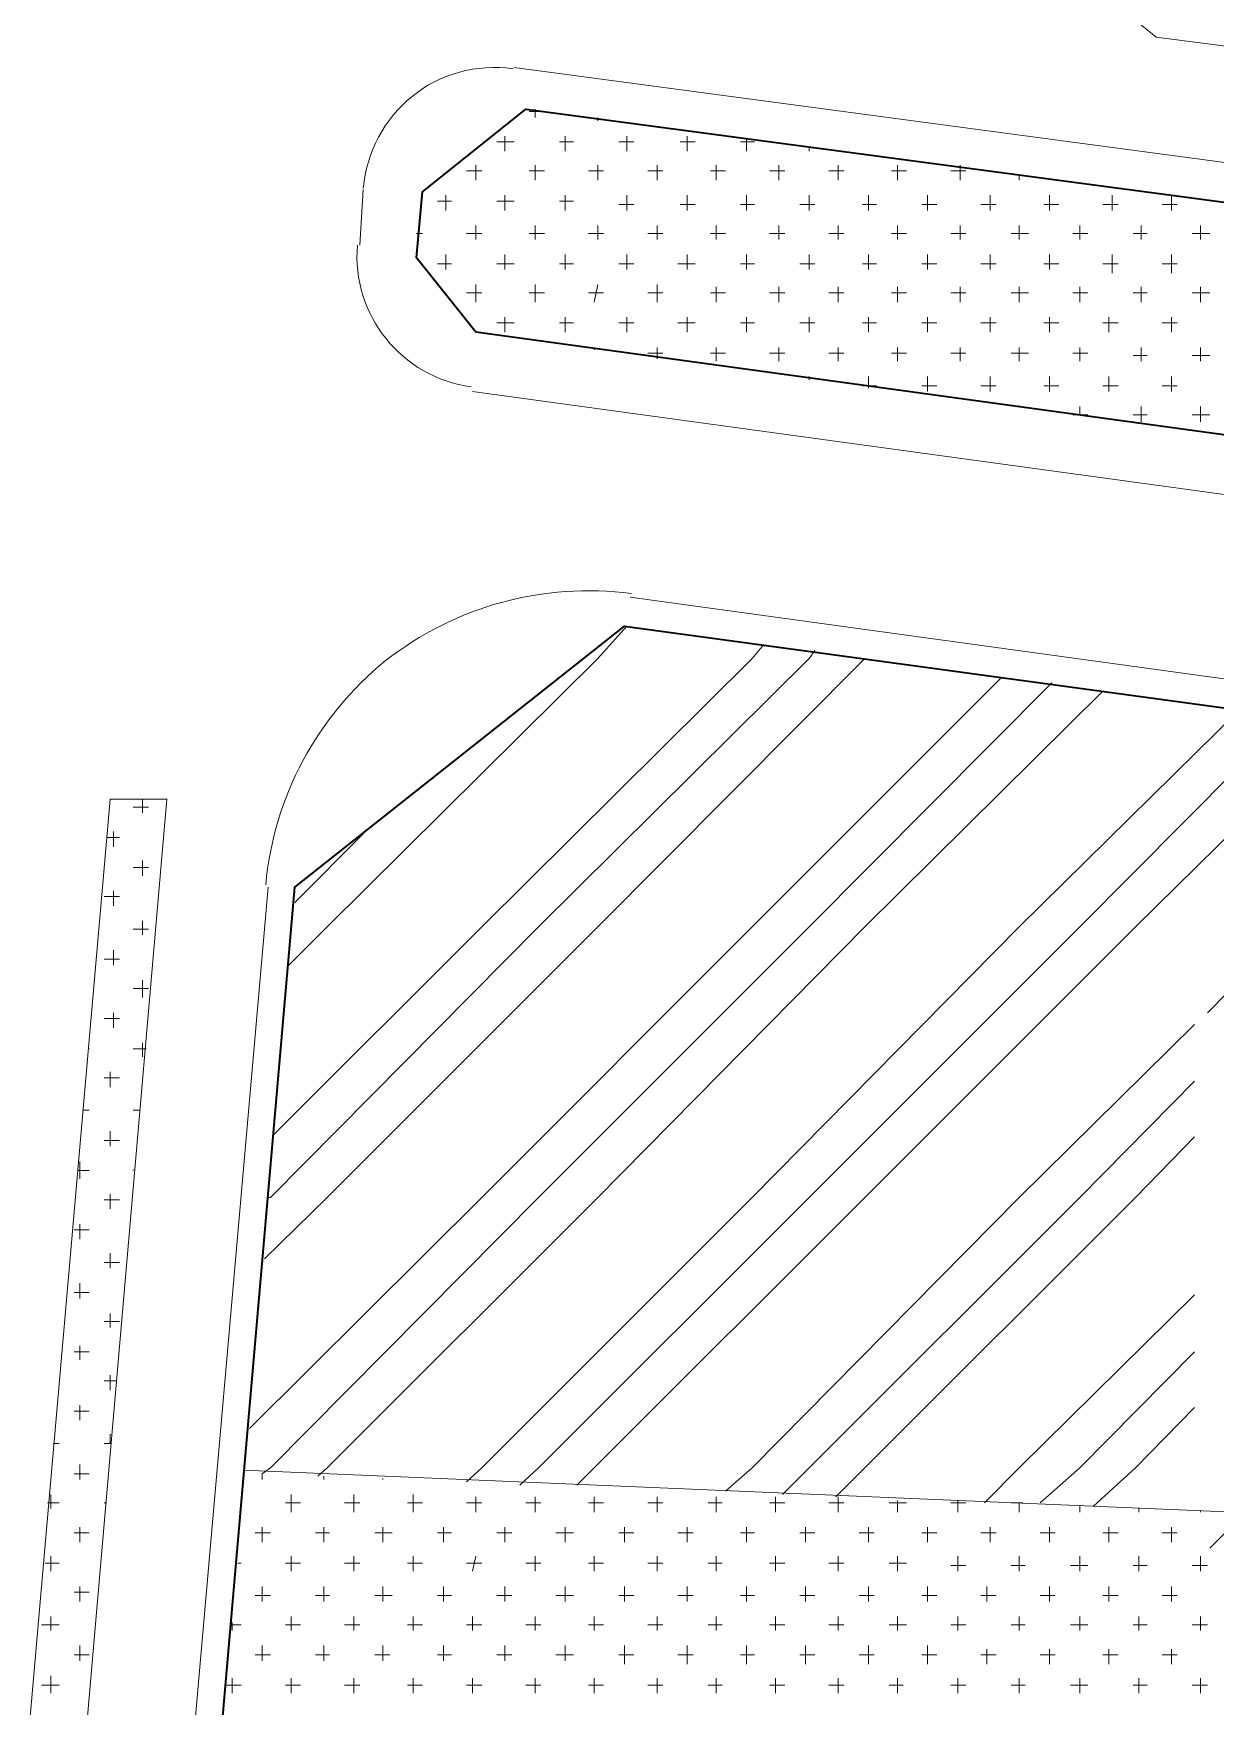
# Model space of a CAD drawing. Header units: millimetres. Extents: x -1787 to 4633, y 81 to 2259.
# Drawn here: x 1559.5 to 1683.3, y 1424.4 to 1599.6 of the extents above; entities that cross this region are included whole.
import ezdxf

# ---------------------------------------------------------------- set-up
doc = ezdxf.new("R2010")
doc.units = ezdxf.units.MM
doc.header["$MEASUREMENT"] = 0
doc.layers.get('0').update_dxf_attribs({"linetype": 'CONTINUOUS'})

msp = doc.modelspace()

# ---------------------------------------------------------------- linework, layer by layer
at = {"color": 5, "linetype": 'Continuous', "lineweight": 20, "true_color": 0x000005}
for points in [[(1907.20154, 1676.66697), (1892.60766, 1578.27991), (1882.0271, 1572.44236), (1788.86952, 1585.82008), (1781.6942, 1589.8334), (1793.85576, 1679.46413), (1782.30228, 1681.04513), (1774.27564, 1589.46855), (1766.49224, 1587.64432), (1677.10475, 1599.1978), (1670.29427, 1604.79212), (1677.10475, 1686.63945), (1669.92942, 1687.24753), (1662.7541, 1607.58928), (1655.57878, 1602.84627), (1606.08121, 1608.19736)], [(1609.8513, 1596.0358), (2490.34854, 1478.31186), (2612.69388, 1469.06907)], [(1593.67642, 1577.4286), (1594.04126, 1583.26616), (1594.04126, 1583.26616)], [(2609.53187, 1424.55774), (1605.47313, 1562.10503), (1605.47313, 1562.10503)], [(1622.01286, 1540.57906), (1874.85178, 1505.79699), (1874.85178, 1505.79699)], [(1551.5974, 1139.61229), (1584.06878, 1510.17515), (1584.06878, 1510.17515)]]:
    msp.add_lwpolyline(points, dxfattribs=at)
at = {"color": 1, "linetype": 'Continuous', "lineweight": 35, "true_color": 0x000001}
for points in [[(1605.83798, 1568.30743), (1599.63558, 1576.09083), (1600.24366, 1583.02292), (1611.06745, 1591.65763), (2489.74047, 1474.66339), (2610.86964, 1465.29898), (2621.45021, 1453.50227), (2621.45021, 1440.12454), (2610.5048, 1430.39529)], [(1841.16425, 1105.68153), (1584.92009, 1106.04638), (1554.39456, 1136.5719), (1586.86594, 1510.17515), (1621.40478, 1537.53867), (1874.85178, 1502.99983), (1895.64806, 1476.48762), (1865.48738, 1128.05881)]]:
    msp.add_lwpolyline(points, close=True, dxfattribs=at)
at = {"color": 3, "linetype": 'Continuous', "lineweight": 15, "true_color": 0x000003}
for points in [[(1611.4323, 1591.4144), (1613.0133, 1591.4144), (1613.0133, 1591.4144)], [(1612.04038, 1590.80632), (1612.04038, 1591.65763), (1612.04038, 1591.65763)], [(1618.60762, 1590.44148), (1618.60762, 1590.80632), (1618.60762, 1590.80632)], [(1608.02706, 1588.2524), (1609.8513, 1588.2524), (1609.8513, 1588.2524)], [(1608.87837, 1587.27947), (1608.87837, 1588.86047), (1608.87837, 1588.86047)], [(1614.59431, 1588.2524), (1616.05369, 1588.2524), (1616.05369, 1588.2524)], [(1615.20239, 1587.27947), (1615.20239, 1588.86047), (1615.20239, 1588.86047)], [(1620.79671, 1588.2524), (1622.37771, 1588.2524), (1622.37771, 1588.2524)], [(1621.64801, 1587.27947), (1621.64801, 1588.86047), (1621.64801, 1588.86047)], [(1627.24233, 1588.2524), (1628.82334, 1588.2524), (1628.82334, 1588.2524)], [(1627.97203, 1587.27947), (1627.97203, 1588.86047), (1627.97203, 1588.86047)], [(1633.56635, 1588.2524), (1635.02574, 1588.2524), (1635.02574, 1588.2524)], [(1634.17443, 1587.27947), (1634.17443, 1588.61724), (1634.17443, 1588.61724)], [(1640.74167, 1587.27947), (1640.74167, 1587.64432), (1640.74167, 1587.64432)], [(1605.83798, 1584.23908), (1605.83798, 1585.82008), (1605.83798, 1585.82008)], [(1612.04038, 1584.23908), (1612.04038, 1585.82008), (1612.04038, 1585.82008)], [(1618.60762, 1584.23908), (1618.60762, 1585.82008), (1618.60762, 1585.82008)], [(1624.81002, 1584.23908), (1624.81002, 1585.82008), (1624.81002, 1585.82008)], [(1631.01242, 1584.23908), (1631.01242, 1585.82008), (1631.01242, 1585.82008)], [(1637.57966, 1584.23908), (1637.57966, 1585.82008), (1637.57966, 1585.82008)], [(1643.78206, 1584.23908), (1643.78206, 1585.82008), (1643.78206, 1585.82008)], [(1649.98446, 1584.23908), (1649.98446, 1585.82008), (1649.98446, 1585.82008)], [(1656.5517, 1584.23908), (1656.5517, 1585.82008), (1656.5517, 1585.82008)], [(1604.86506, 1585.21201), (1606.44606, 1585.21201), (1606.44606, 1585.21201)], [(1611.4323, 1585.21201), (1613.0133, 1585.21201), (1613.0133, 1585.21201)], [(1617.6347, 1585.21201), (1619.2157, 1585.21201), (1619.2157, 1585.21201)], [(1623.8371, 1585.21201), (1625.4181, 1585.21201), (1625.4181, 1585.21201)], [(1630.40434, 1585.21201), (1631.98534, 1585.21201), (1631.98534, 1585.21201)], [(1636.60674, 1585.21201), (1638.18774, 1585.21201), (1638.18774, 1585.21201)], [(1642.80914, 1585.21201), (1644.39014, 1585.21201), (1644.39014, 1585.21201)], [(1649.37638, 1585.21201), (1650.95738, 1585.21201), (1650.95738, 1585.21201)], [(1655.57878, 1585.21201), (1657.15978, 1585.21201), (1657.15978, 1585.21201)], [(1662.7541, 1584.23908), (1662.7541, 1584.84716), (1662.7541, 1584.84716)], [(1602.67597, 1581.07707), (1602.67597, 1582.65808), (1602.67597, 1582.65808)], [(1608.87837, 1581.07707), (1608.87837, 1582.65808), (1608.87837, 1582.65808)], [(1615.20239, 1581.07707), (1615.20239, 1582.65808), (1615.20239, 1582.65808)], [(1621.64801, 1581.07707), (1621.64801, 1582.65808), (1621.64801, 1582.65808)], [(1627.97203, 1581.07707), (1627.97203, 1582.65808), (1627.97203, 1582.65808)], [(1634.17443, 1581.07707), (1634.17443, 1582.65808), (1634.17443, 1582.65808)], [(1640.74167, 1581.07707), (1640.74167, 1582.65808), (1640.74167, 1582.65808)], [(1646.94407, 1581.07707), (1646.94407, 1582.65808), (1646.94407, 1582.65808)], [(1653.14647, 1581.07707), (1653.14647, 1582.65808), (1653.14647, 1582.65808)], [(1659.71371, 1581.07707), (1659.71371, 1582.65808), (1659.71371, 1582.65808)], [(1665.91611, 1581.07707), (1665.91611, 1582.65808), (1665.91611, 1582.65808)], [(1672.48335, 1581.07707), (1672.48335, 1582.65808), (1672.48335, 1582.65808)], [(1678.68575, 1581.07707), (1678.68575, 1582.65808), (1678.68575, 1582.65808)], [(1601.82466, 1582.05), (1603.28405, 1582.05), (1603.28405, 1582.05)], [(1608.02706, 1582.05), (1609.8513, 1582.05), (1609.8513, 1582.05)], [(1614.59431, 1582.05), (1616.05369, 1582.05), (1616.05369, 1582.05)], [(1620.79671, 1581.68515), (1622.37771, 1581.68515), (1622.37771, 1581.68515)], [(1627.24233, 1581.68515), (1628.82334, 1581.68515), (1628.82334, 1581.68515)], [(1633.56635, 1581.68515), (1635.02574, 1581.68515), (1635.02574, 1581.68515)], [(1639.76875, 1581.68515), (1641.34975, 1581.68515), (1641.34975, 1581.68515)], [(1646.33599, 1581.68515), (1647.79538, 1581.68515), (1647.79538, 1581.68515)], [(1652.53839, 1581.68515), (1654.11939, 1581.68515), (1654.11939, 1581.68515)], [(1658.74079, 1581.68515), (1660.32179, 1581.68515), (1660.32179, 1581.68515)], [(1665.30803, 1581.68515), (1666.88903, 1581.68515), (1666.88903, 1581.68515)], [(1671.51043, 1581.68515), (1673.09143, 1581.68515), (1673.09143, 1581.68515)], [(1677.71283, 1581.68515), (1679.29383, 1581.68515), (1679.29383, 1581.68515)], [(1605.83798, 1578.03668), (1605.83798, 1579.49607), (1605.83798, 1579.49607)], [(1612.04038, 1578.03668), (1612.04038, 1579.49607), (1612.04038, 1579.49607)], [(1618.60762, 1578.03668), (1618.60762, 1579.49607), (1618.60762, 1579.49607)], [(1624.81002, 1578.03668), (1624.81002, 1579.49607), (1624.81002, 1579.49607)], [(1631.01242, 1578.03668), (1631.01242, 1579.49607), (1631.01242, 1579.49607)], [(1637.57966, 1578.03668), (1637.57966, 1579.49607), (1637.57966, 1579.49607)], [(1643.78206, 1578.03668), (1643.78206, 1579.49607), (1643.78206, 1579.49607)], [(1649.98446, 1578.03668), (1649.98446, 1579.49607), (1649.98446, 1579.49607)], [(1656.5517, 1578.03668), (1656.5517, 1579.49607), (1656.5517, 1579.49607)], [(1662.7541, 1578.03668), (1662.7541, 1579.49607), (1662.7541, 1579.49607)], [(1669.07811, 1578.03668), (1669.07811, 1579.49607), (1669.07811, 1579.49607)], [(1675.52374, 1578.03668), (1675.52374, 1579.49607), (1675.52374, 1579.49607)], [(1681.72614, 1578.03668), (1681.72614, 1579.49607), (1681.72614, 1579.49607)], [(1599.63558, 1578.64476), (1600.24366, 1578.64476), (1600.24366, 1578.64476)], [(1604.86506, 1578.64476), (1606.44606, 1578.64476), (1606.44606, 1578.64476)], [(1611.4323, 1578.64476), (1613.0133, 1578.64476), (1613.0133, 1578.64476)], [(1617.6347, 1578.64476), (1619.2157, 1578.64476), (1619.2157, 1578.64476)], [(1623.8371, 1578.64476), (1625.4181, 1578.64476), (1625.4181, 1578.64476)], [(1630.40434, 1578.64476), (1631.98534, 1578.64476), (1631.98534, 1578.64476)], [(1636.60674, 1578.64476), (1638.18774, 1578.64476), (1638.18774, 1578.64476)], [(1642.80914, 1578.64476), (1644.39014, 1578.64476), (1644.39014, 1578.64476)], [(1649.37638, 1578.64476), (1650.95738, 1578.64476), (1650.95738, 1578.64476)], [(1655.57878, 1578.64476), (1657.15978, 1578.64476), (1657.15978, 1578.64476)], [(1661.90279, 1578.64476), (1663.72703, 1578.64476), (1663.72703, 1578.64476)], [(1668.34842, 1578.64476), (1669.92942, 1578.64476), (1669.92942, 1578.64476)], [(1674.67243, 1578.64476), (1676.13182, 1578.64476), (1676.13182, 1578.64476)], [(1680.87483, 1578.64476), (1682.69907, 1578.64476), (1682.69907, 1578.64476)], [(1601.82466, 1575.48275), (1603.28405, 1575.48275), (1603.28405, 1575.48275)], [(1602.67597, 1574.87468), (1602.67597, 1576.45568), (1602.67597, 1576.45568)], [(1608.02706, 1575.48275), (1609.8513, 1575.48275), (1609.8513, 1575.48275)], [(1608.87837, 1574.87468), (1608.87837, 1576.45568), (1608.87837, 1576.45568)], [(1614.59431, 1575.48275), (1616.05369, 1575.48275), (1616.05369, 1575.48275)], [(1615.20239, 1574.87468), (1615.20239, 1576.45568), (1615.20239, 1576.45568)], [(1620.79671, 1575.48275), (1622.37771, 1575.48275), (1622.37771, 1575.48275)], [(1621.64801, 1574.87468), (1621.64801, 1576.45568), (1621.64801, 1576.45568)], [(1626.9991, 1575.48275), (1628.82334, 1575.48275), (1628.82334, 1575.48275)], [(1627.97203, 1574.87468), (1627.97203, 1576.45568), (1627.97203, 1576.45568)], [(1633.56635, 1575.48275), (1635.02574, 1575.48275), (1635.02574, 1575.48275)], [(1634.17443, 1574.87468), (1634.17443, 1576.45568), (1634.17443, 1576.45568)], [(1639.76875, 1575.48275), (1641.34975, 1575.48275), (1641.34975, 1575.48275)], [(1640.74167, 1574.87468), (1640.74167, 1576.45568), (1640.74167, 1576.45568)], [(1646.33599, 1575.48275), (1647.79538, 1575.48275), (1647.79538, 1575.48275)], [(1646.94407, 1574.87468), (1646.94407, 1576.45568), (1646.94407, 1576.45568)], [(1652.53839, 1575.48275), (1654.11939, 1575.48275), (1654.11939, 1575.48275)], [(1653.14647, 1574.87468), (1653.14647, 1576.45568), (1653.14647, 1576.45568)], [(1658.74079, 1575.48275), (1660.32179, 1575.48275), (1660.32179, 1575.48275)], [(1659.71371, 1574.87468), (1659.71371, 1576.45568), (1659.71371, 1576.45568)], [(1665.30803, 1575.48275), (1666.88903, 1575.48275), (1666.88903, 1575.48275)], [(1665.91611, 1574.87468), (1665.91611, 1576.45568), (1665.91611, 1576.45568)], [(1671.51043, 1575.48275), (1673.09143, 1575.48275), (1673.09143, 1575.48275)], [(1672.48335, 1574.50983), (1672.48335, 1576.45568), (1672.48335, 1576.45568)], [(1677.71283, 1575.48275), (1679.29383, 1575.48275), (1679.29383, 1575.48275)], [(1678.68575, 1574.50983), (1678.68575, 1576.45568), (1678.68575, 1576.45568)], [(1604.86506, 1572.44236), (1606.44606, 1572.44236), (1606.44606, 1572.44236)], [(1605.83798, 1571.46944), (1605.83798, 1573.29367), (1605.83798, 1573.29367)], [(1611.4323, 1572.44236), (1613.0133, 1572.44236), (1613.0133, 1572.44236)], [(1612.04038, 1571.46944), (1612.04038, 1573.29367), (1612.04038, 1573.29367)], [(1617.6347, 1572.44236), (1619.2157, 1572.44236), (1619.2157, 1572.44236)], [(1618.24278, 1571.46944), (1618.60762, 1573.29367), (1618.60762, 1573.29367)], [(1623.8371, 1572.44236), (1625.4181, 1572.44236), (1625.4181, 1572.44236)], [(1624.81002, 1571.46944), (1624.81002, 1573.29367), (1624.81002, 1573.29367)], [(1630.40434, 1572.44236), (1631.98534, 1572.44236), (1631.98534, 1572.44236)], [(1631.01242, 1571.46944), (1631.01242, 1573.05044), (1631.01242, 1573.05044)], [(1636.60674, 1572.44236), (1638.18774, 1572.44236), (1638.18774, 1572.44236)], [(1637.57966, 1571.46944), (1637.57966, 1573.05044), (1637.57966, 1573.05044)], [(1642.80914, 1572.44236), (1644.39014, 1572.44236), (1644.39014, 1572.44236)], [(1643.78206, 1571.46944), (1643.78206, 1573.05044), (1643.78206, 1573.05044)], [(1649.37638, 1572.44236), (1650.95738, 1572.44236), (1650.95738, 1572.44236)], [(1649.98446, 1571.46944), (1649.98446, 1573.05044), (1649.98446, 1573.05044)], [(1655.57878, 1572.44236), (1657.15978, 1572.44236), (1657.15978, 1572.44236)], [(1656.5517, 1571.46944), (1656.5517, 1573.05044), (1656.5517, 1573.05044)], [(1661.90279, 1572.44236), (1663.72703, 1572.44236), (1663.72703, 1572.44236)], [(1662.7541, 1571.46944), (1662.7541, 1573.05044), (1662.7541, 1573.05044)], [(1668.34842, 1572.44236), (1669.92942, 1572.44236), (1669.92942, 1572.44236)], [(1669.07811, 1571.46944), (1669.07811, 1573.05044), (1669.07811, 1573.05044)], [(1674.67243, 1572.44236), (1676.13182, 1572.44236), (1676.13182, 1572.44236)], [(1675.52374, 1571.46944), (1675.52374, 1573.05044), (1675.52374, 1573.05044)], [(1680.87483, 1572.44236), (1682.69907, 1572.44236), (1682.69907, 1572.44236)], [(1681.72614, 1571.46944), (1681.72614, 1573.05044), (1681.72614, 1573.05044)], [(1608.02706, 1569.28036), (1609.8513, 1569.28036), (1609.8513, 1569.28036)], [(1608.87837, 1568.30743), (1608.87837, 1569.88843), (1608.87837, 1569.88843)], [(1614.59431, 1569.28036), (1616.05369, 1569.28036), (1616.05369, 1569.28036)], [(1615.20239, 1568.30743), (1615.20239, 1569.88843), (1615.20239, 1569.88843)], [(1620.79671, 1569.28036), (1622.37771, 1569.28036), (1622.37771, 1569.28036)], [(1621.64801, 1568.30743), (1621.64801, 1569.88843), (1621.64801, 1569.88843)], [(1626.9991, 1569.28036), (1628.82334, 1569.28036), (1628.82334, 1569.28036)], [(1627.97203, 1568.30743), (1627.97203, 1569.88843), (1627.97203, 1569.88843)], [(1633.56635, 1569.28036), (1635.02574, 1569.28036), (1635.02574, 1569.28036)], [(1634.17443, 1568.30743), (1634.17443, 1569.88843), (1634.17443, 1569.88843)], [(1639.76875, 1569.28036), (1641.34975, 1569.28036), (1641.34975, 1569.28036)], [(1640.74167, 1568.30743), (1640.74167, 1569.88843), (1640.74167, 1569.88843)], [(1646.33599, 1569.28036), (1647.79538, 1569.28036), (1647.79538, 1569.28036)], [(1646.94407, 1568.30743), (1646.94407, 1569.88843), (1646.94407, 1569.88843)], [(1652.53839, 1569.28036), (1654.11939, 1569.28036), (1654.11939, 1569.28036)], [(1653.14647, 1568.30743), (1653.14647, 1569.88843), (1653.14647, 1569.88843)], [(1658.74079, 1569.28036), (1660.32179, 1569.28036), (1660.32179, 1569.28036)], [(1659.71371, 1568.30743), (1659.71371, 1569.88843), (1659.71371, 1569.88843)], [(1665.30803, 1569.28036), (1666.88903, 1569.28036), (1666.88903, 1569.28036)], [(1665.91611, 1568.30743), (1665.91611, 1569.88843), (1665.91611, 1569.88843)], [(1671.51043, 1569.28036), (1673.09143, 1569.28036), (1673.09143, 1569.28036)], [(1672.11851, 1568.30743), (1672.11851, 1569.88843), (1672.11851, 1569.88843)], [(1677.71283, 1569.28036), (1679.29383, 1569.28036), (1679.29383, 1569.28036)], [(1678.68575, 1568.30743), (1678.68575, 1569.88843), (1678.68575, 1569.88843)], [(1618.24278, 1566.4832), (1618.24278, 1566.72643), (1618.24278, 1566.72643)], [(1624.81002, 1565.51027), (1624.81002, 1566.72643), (1624.81002, 1566.72643)], [(1631.01242, 1565.26704), (1631.01242, 1566.72643), (1631.01242, 1566.72643)], [(1637.57966, 1565.26704), (1637.57966, 1566.72643), (1637.57966, 1566.72643)], [(1643.78206, 1565.26704), (1643.78206, 1566.72643), (1643.78206, 1566.72643)], [(1649.98446, 1565.26704), (1649.98446, 1566.72643), (1649.98446, 1566.72643)], [(1656.5517, 1565.26704), (1656.5517, 1566.72643), (1656.5517, 1566.72643)], [(1662.7541, 1565.26704), (1662.7541, 1566.72643), (1662.7541, 1566.72643)], [(1669.07811, 1565.26704), (1669.07811, 1566.72643), (1669.07811, 1566.72643)], [(1675.52374, 1565.26704), (1675.52374, 1566.72643), (1675.52374, 1566.72643)], [(1681.72614, 1565.26704), (1681.72614, 1566.72643), (1681.72614, 1566.72643)], [(1623.8371, 1566.11835), (1625.4181, 1566.11835), (1625.4181, 1566.11835)], [(1630.40434, 1566.11835), (1631.98534, 1566.11835), (1631.98534, 1566.11835)], [(1636.60674, 1566.11835), (1638.18774, 1566.11835), (1638.18774, 1566.11835)], [(1642.80914, 1566.11835), (1644.39014, 1566.11835), (1644.39014, 1566.11835)], [(1649.37638, 1566.11835), (1650.95738, 1566.11835), (1650.95738, 1566.11835)], [(1655.57878, 1566.11835), (1657.15978, 1566.11835), (1657.15978, 1566.11835)], [(1661.90279, 1566.11835), (1663.72703, 1566.11835), (1663.72703, 1566.11835)], [(1668.34842, 1566.11835), (1669.92942, 1566.11835), (1669.92942, 1566.11835)], [(1674.67243, 1565.87512), (1676.13182, 1565.87512), (1676.13182, 1565.87512)], [(1680.87483, 1565.87512), (1682.69907, 1565.87512), (1682.69907, 1565.87512)], [(1640.74167, 1563.32119), (1640.74167, 1563.68604), (1640.74167, 1563.68604)], [(1646.94407, 1562.46988), (1646.94407, 1563.68604), (1646.94407, 1563.68604)], [(1653.14647, 1562.10503), (1653.14647, 1563.68604), (1653.14647, 1563.68604)], [(1659.71371, 1562.10503), (1659.71371, 1563.68604), (1659.71371, 1563.68604)], [(1665.91611, 1562.10503), (1665.91611, 1563.68604), (1665.91611, 1563.68604)], [(1672.11851, 1562.10503), (1672.11851, 1563.68604), (1672.11851, 1563.68604)], [(1678.68575, 1562.10503), (1678.68575, 1563.68604), (1678.68575, 1563.68604)], [(1646.33599, 1562.71311), (1647.79538, 1562.71311), (1647.79538, 1562.71311)], [(1652.53839, 1562.71311), (1654.11939, 1562.71311), (1654.11939, 1562.71311)], [(1658.74079, 1562.71311), (1660.32179, 1562.71311), (1660.32179, 1562.71311)], [(1665.30803, 1562.71311), (1666.88903, 1562.71311), (1666.88903, 1562.71311)], [(1671.51043, 1562.71311), (1673.09143, 1562.71311), (1673.09143, 1562.71311)], [(1677.71283, 1562.71311), (1679.29383, 1562.71311), (1679.29383, 1562.71311)], [(1662.7541, 1560.52403), (1662.7541, 1560.64565), (1662.7541, 1560.64565)], [(1668.34842, 1559.67272), (1669.92942, 1559.67272), (1669.92942, 1559.67272)], [(1669.07811, 1559.67272), (1669.07811, 1560.52403), (1669.07811, 1560.52403)], [(1674.67243, 1559.67272), (1676.13182, 1559.67272), (1676.13182, 1559.67272)], [(1675.52374, 1558.94303), (1675.52374, 1560.52403), (1675.52374, 1560.52403)], [(1680.87483, 1559.67272), (1682.69907, 1559.67272), (1682.69907, 1559.67272)], [(1681.72614, 1558.94303), (1681.72614, 1560.52403), (1681.72614, 1560.52403)], [(1570.93429, 1517.95856), (1570.93429, 1519.41794), (1570.93429, 1519.41794)], [(1569.96137, 1518.56663), (1571.54237, 1518.56663), (1571.54237, 1518.56663)], [(1567.8939, 1514.4317), (1567.8939, 1516.01271), (1567.8939, 1516.01271)], [(1567.16421, 1515.40463), (1568.50198, 1515.40463), (1568.50198, 1515.40463)], [(1569.96137, 1512.24262), (1571.54237, 1512.24262), (1571.54237, 1512.24262)], [(1570.93429, 1511.39131), (1570.93429, 1512.97231), (1570.93429, 1512.97231)], [(1566.92098, 1509.20223), (1568.50198, 1509.20223), (1568.50198, 1509.20223)], [(1567.8939, 1508.2293), (1567.8939, 1509.81031), (1567.8939, 1509.81031)], [(1569.96137, 1505.79699), (1571.54237, 1505.79699), (1571.54237, 1505.79699)], [(1570.93429, 1505.18891), (1570.93429, 1506.6483), (1570.93429, 1506.6483)], [(1567.8939, 1502.02691), (1567.8939, 1503.60791), (1567.8939, 1503.60791)], [(1566.92098, 1502.63498), (1568.50198, 1502.63498), (1568.50198, 1502.63498)], [(1570.93429, 1498.62167), (1570.93429, 1500.4459), (1570.93429, 1500.4459)], [(1569.96137, 1499.59459), (1571.54237, 1499.59459), (1571.54237, 1499.59459)], [(1567.8939, 1495.45966), (1567.8939, 1497.04067), (1567.8939, 1497.04067)], [(1566.92098, 1496.43259), (1568.50198, 1496.43259), (1568.50198, 1496.43259)], [(1565.33997, 1493.27058), (1565.21836, 1493.3922), (1565.21836, 1493.3922)], [(1569.96137, 1493.27058), (1571.29914, 1493.27058), (1571.29914, 1493.27058)], [(1570.93429, 1492.41927), (1570.93429, 1493.87866), (1570.93429, 1493.87866)], [(1566.92098, 1490.23019), (1568.50198, 1490.23019), (1568.50198, 1490.23019)], [(1567.52905, 1489.25726), (1567.52905, 1490.83827), (1567.52905, 1490.83827)], [(1564.73189, 1486.82495), (1565.33997, 1486.82495), (1565.33997, 1486.82495)], [(1569.96137, 1486.82495), (1570.69106, 1486.82495), (1570.69106, 1486.82495)], [(1567.52905, 1483.05487), (1567.52905, 1484.63587), (1567.52905, 1484.63587)], [(1566.92098, 1483.66294), (1568.50198, 1483.66294), (1568.50198, 1483.66294)], [(1564.36705, 1479.64963), (1564.36705, 1481.47386), (1564.36705, 1481.47386)], [(1564.12382, 1480.50094), (1565.33997, 1480.50094), (1565.33997, 1480.50094)], [(1569.96137, 1480.50094), (1569.96137, 1480.62255), (1569.96137, 1480.62255)], [(1566.92098, 1477.46055), (1568.50198, 1477.46055), (1568.50198, 1477.46055)], [(1567.52905, 1476.48762), (1567.52905, 1478.06863), (1567.52905, 1478.06863)], [(1563.75897, 1474.29854), (1565.33997, 1474.29854), (1565.33997, 1474.29854)], [(1564.36705, 1473.32562), (1564.36705, 1474.90662), (1564.36705, 1474.90662)], [(1566.92098, 1470.8933), (1568.50198, 1470.8933), (1568.50198, 1470.8933)], [(1567.52905, 1470.28522), (1567.52905, 1471.86623), (1567.52905, 1471.86623)], [(1564.36705, 1467.12322), (1564.36705, 1468.70422), (1564.36705, 1468.70422)], [(1563.75897, 1467.7313), (1565.33997, 1467.7313), (1565.33997, 1467.7313)], [(1567.52905, 1464.08283), (1567.52905, 1465.54221), (1567.52905, 1465.54221)], [(1566.92098, 1464.6909), (1568.50198, 1464.6909), (1568.50198, 1464.6909)], [(1563.75897, 1461.5289), (1565.33997, 1461.5289), (1565.33997, 1461.5289)], [(1564.36705, 1460.67759), (1564.36705, 1462.13698), (1564.36705, 1462.13698)], [(1566.92098, 1458.48851), (1568.13713, 1458.48851), (1568.13713, 1458.48851)], [(1567.52905, 1457.51558), (1567.52905, 1459.09659), (1567.52905, 1459.09659)], [(1563.75897, 1455.3265), (1565.33997, 1455.3265), (1565.33997, 1455.3265)], [(1564.36705, 1454.35357), (1564.36705, 1455.93458), (1564.36705, 1455.93458)], [(1567.52905, 1451.92126), (1567.52905, 1452.89419), (1567.52905, 1452.89419)], [(1561.56989, 1451.92126), (1562.17797, 1451.92126), (1562.17797, 1451.92126)], [(1566.92098, 1451.92126), (1567.52905, 1451.92126), (1567.52905, 1451.92126)], [(1564.36705, 1448.15118), (1564.36705, 1449.73218), (1564.36705, 1449.73218)], [(1563.75897, 1448.75926), (1565.33997, 1448.75926), (1565.33997, 1448.75926)], [(1583.4607, 1448.15118), (1583.4607, 1448.75926), (1583.4607, 1448.75926)], [(1589.90633, 1448.15118), (1589.90633, 1448.51602), (1589.90633, 1448.51602)], [(1596.10873, 1448.15118), (1596.10873, 1448.27279), (1596.10873, 1448.27279)], [(1560.96181, 1445.71886), (1562.17797, 1445.71886), (1562.17797, 1445.71886)], [(1561.32666, 1445.11079), (1561.32666, 1446.57017), (1561.32666, 1446.57017)], [(1566.92098, 1445.71886), (1567.16421, 1445.71886), (1567.16421, 1445.71886)], [(1585.89302, 1445.71886), (1587.47402, 1445.71886), (1587.47402, 1445.71886)], [(1586.50109, 1444.74594), (1586.50109, 1446.57017), (1586.50109, 1446.57017)], [(1592.09541, 1445.71886), (1593.67642, 1445.71886), (1593.67642, 1445.71886)], [(1593.06834, 1444.74594), (1593.06834, 1446.57017), (1593.06834, 1446.57017)], [(1598.66266, 1445.71886), (1600.24366, 1445.71886), (1600.24366, 1445.71886)], [(1599.27074, 1444.74594), (1599.27074, 1446.57017), (1599.27074, 1446.57017)], [(1604.86506, 1445.71886), (1606.44606, 1445.71886), (1606.44606, 1445.71886)], [(1605.83798, 1444.74594), (1605.83798, 1446.32694), (1605.83798, 1446.32694)], [(1611.06745, 1445.71886), (1612.64846, 1445.71886), (1612.64846, 1445.71886)], [(1612.04038, 1444.74594), (1612.04038, 1446.32694), (1612.04038, 1446.32694)], [(1617.6347, 1445.71886), (1619.2157, 1445.71886), (1619.2157, 1445.71886)], [(1618.24278, 1444.74594), (1618.24278, 1446.32694), (1618.24278, 1446.32694)], [(1623.8371, 1445.71886), (1625.4181, 1445.71886), (1625.4181, 1445.71886)], [(1624.81002, 1444.74594), (1624.81002, 1446.32694), (1624.81002, 1446.32694)], [(1630.16111, 1445.71886), (1631.6205, 1445.71886), (1631.6205, 1445.71886)], [(1631.01242, 1444.74594), (1631.01242, 1446.32694), (1631.01242, 1446.32694)], [(1636.60674, 1445.71886), (1638.18774, 1445.71886), (1638.18774, 1445.71886)], [(1637.21482, 1444.74594), (1637.21482, 1446.32694), (1637.21482, 1446.32694)], [(1642.80914, 1445.71886), (1644.39014, 1445.71886), (1644.39014, 1445.71886)], [(1643.78206, 1444.74594), (1643.78206, 1446.32694), (1643.78206, 1446.32694)], [(1649.13315, 1445.71886), (1650.95738, 1445.71886), (1650.95738, 1445.71886)], [(1649.98446, 1444.74594), (1649.98446, 1445.9621), (1649.98446, 1445.9621)], [(1655.57878, 1445.71886), (1657.15978, 1445.71886), (1657.15978, 1445.71886)], [(1656.30847, 1444.74594), (1656.30847, 1445.9621), (1656.30847, 1445.9621)], [(1661.90279, 1445.71886), (1663.11895, 1445.71886), (1663.11895, 1445.71886)], [(1662.7541, 1444.74594), (1662.7541, 1445.71886), (1662.7541, 1445.71886)], [(1669.07811, 1444.74594), (1669.07811, 1445.35402), (1669.07811, 1445.35402)], [(1675.28051, 1444.74594), (1675.28051, 1445.11079), (1675.28051, 1445.11079)], [(1681.72614, 1444.74594), (1681.72614, 1444.86755), (1681.72614, 1444.86755)], [(1563.75897, 1442.55686), (1565.33997, 1442.55686), (1565.33997, 1442.55686)], [(1564.36705, 1441.58393), (1564.36705, 1443.16494), (1564.36705, 1443.16494)], [(1582.73101, 1442.55686), (1584.31201, 1442.55686), (1584.31201, 1442.55686)], [(1583.4607, 1441.58393), (1583.4607, 1443.16494), (1583.4607, 1443.16494)], [(1589.05502, 1442.55686), (1590.51441, 1442.55686), (1590.51441, 1442.55686)], [(1589.90633, 1441.58393), (1589.90633, 1443.16494), (1589.90633, 1443.16494)], [(1595.25742, 1442.55686), (1597.08165, 1442.55686), (1597.08165, 1442.55686)], [(1596.10873, 1441.58393), (1596.10873, 1443.16494), (1596.10873, 1443.16494)], [(1601.82466, 1442.55686), (1603.28405, 1442.55686), (1603.28405, 1442.55686)], [(1602.43274, 1441.58393), (1602.43274, 1443.16494), (1602.43274, 1443.16494)], [(1608.02706, 1442.55686), (1609.60807, 1442.55686), (1609.60807, 1442.55686)], [(1608.87837, 1441.58393), (1608.87837, 1443.16494), (1608.87837, 1443.16494)], [(1614.22946, 1442.55686), (1616.05369, 1442.55686), (1616.05369, 1442.55686)], [(1615.20239, 1441.58393), (1615.20239, 1443.16494), (1615.20239, 1443.16494)], [(1620.79671, 1442.55686), (1622.37771, 1442.55686), (1622.37771, 1442.55686)], [(1621.40478, 1441.58393), (1621.40478, 1443.16494), (1621.40478, 1443.16494)], [(1626.9991, 1442.55686), (1628.58011, 1442.55686), (1628.58011, 1442.55686)], [(1627.97203, 1441.58393), (1627.97203, 1443.16494), (1627.97203, 1443.16494)], [(1633.56635, 1442.55686), (1635.02574, 1442.55686), (1635.02574, 1442.55686)], [(1634.17443, 1441.58393), (1634.17443, 1443.16494), (1634.17443, 1443.16494)], [(1639.76875, 1442.55686), (1641.34975, 1442.55686), (1641.34975, 1442.55686)], [(1640.37682, 1441.58393), (1640.37682, 1443.16494), (1640.37682, 1443.16494)], [(1645.97114, 1442.55686), (1647.55215, 1442.55686), (1647.55215, 1442.55686)], [(1646.94407, 1441.58393), (1646.94407, 1443.16494), (1646.94407, 1443.16494)], [(1652.53839, 1442.55686), (1654.11939, 1442.55686), (1654.11939, 1442.55686)], [(1653.14647, 1441.58393), (1653.14647, 1443.16494), (1653.14647, 1443.16494)], [(1658.74079, 1442.55686), (1660.32179, 1442.55686), (1660.32179, 1442.55686)], [(1659.71371, 1441.58393), (1659.71371, 1443.16494), (1659.71371, 1443.16494)], [(1664.94318, 1442.55686), (1666.52419, 1442.55686), (1666.52419, 1442.55686)], [(1665.91611, 1441.58393), (1665.91611, 1443.16494), (1665.91611, 1443.16494)], [(1671.51043, 1442.55686), (1673.09143, 1442.55686), (1673.09143, 1442.55686)], [(1672.11851, 1441.58393), (1672.11851, 1443.16494), (1672.11851, 1443.16494)], [(1677.71283, 1442.55686), (1679.29383, 1442.55686), (1679.29383, 1442.55686)], [(1678.68575, 1441.58393), (1678.68575, 1443.16494), (1678.68575, 1443.16494)], [(1560.71858, 1439.39485), (1562.17797, 1439.39485), (1562.17797, 1439.39485)], [(1561.32666, 1438.54354), (1561.32666, 1440.12454), (1561.32666, 1440.12454)], [(1580.90677, 1439.39485), (1581.27162, 1439.39485), (1581.27162, 1439.39485)], [(1585.89302, 1439.39485), (1587.47402, 1439.39485), (1587.47402, 1439.39485)], [(1586.50109, 1438.54354), (1586.50109, 1440.12454), (1586.50109, 1440.12454)], [(1592.09541, 1439.39485), (1593.67642, 1439.39485), (1593.67642, 1439.39485)], [(1593.06834, 1438.54354), (1593.06834, 1440.12454), (1593.06834, 1440.12454)], [(1598.66266, 1439.39485), (1600.24366, 1439.39485), (1600.24366, 1439.39485)], [(1599.27074, 1438.54354), (1599.27074, 1440.12454), (1599.27074, 1440.12454)], [(1604.86506, 1439.39485), (1606.44606, 1439.39485), (1606.44606, 1439.39485)], [(1605.47313, 1438.54354), (1605.83798, 1440.12454), (1605.83798, 1440.12454)], [(1611.06745, 1439.39485), (1612.64846, 1439.39485), (1612.64846, 1439.39485)], [(1612.04038, 1438.54354), (1612.04038, 1440.12454), (1612.04038, 1440.12454)], [(1617.6347, 1439.39485), (1619.2157, 1439.39485), (1619.2157, 1439.39485)], [(1618.24278, 1438.54354), (1618.24278, 1440.12454), (1618.24278, 1440.12454)], [(1623.8371, 1439.39485), (1625.4181, 1439.39485), (1625.4181, 1439.39485)], [(1624.81002, 1438.54354), (1624.81002, 1440.12454), (1624.81002, 1440.12454)], [(1630.16111, 1439.39485), (1631.6205, 1439.39485), (1631.6205, 1439.39485)], [(1631.01242, 1438.54354), (1631.01242, 1440.12454), (1631.01242, 1440.12454)], [(1636.60674, 1439.39485), (1638.18774, 1439.39485), (1638.18774, 1439.39485)], [(1637.21482, 1438.54354), (1637.21482, 1440.12454), (1637.21482, 1440.12454)], [(1642.80914, 1439.39485), (1644.39014, 1439.39485), (1644.39014, 1439.39485)], [(1643.78206, 1438.54354), (1643.78206, 1440.12454), (1643.78206, 1440.12454)], [(1649.13315, 1439.39485), (1650.95738, 1439.39485), (1650.95738, 1439.39485)], [(1649.98446, 1438.54354), (1649.98446, 1440.12454), (1649.98446, 1440.12454)], [(1655.57878, 1439.15162), (1657.15978, 1439.15162), (1657.15978, 1439.15162)], [(1656.30847, 1438.54354), (1656.30847, 1440.12454), (1656.30847, 1440.12454)], [(1661.90279, 1439.15162), (1663.36218, 1439.15162), (1663.36218, 1439.15162)], [(1662.7541, 1438.54354), (1662.7541, 1440.12454), (1662.7541, 1440.12454)], [(1668.10519, 1439.15162), (1669.92942, 1439.15162), (1669.92942, 1439.15162)], [(1669.07811, 1438.54354), (1669.07811, 1440.12454), (1669.07811, 1440.12454)], [(1674.67243, 1439.15162), (1676.13182, 1439.15162), (1676.13182, 1439.15162)], [(1675.28051, 1438.54354), (1675.28051, 1440.12454), (1675.28051, 1440.12454)], [(1680.87483, 1439.15162), (1682.45584, 1439.15162), (1682.45584, 1439.15162)], [(1681.72614, 1438.54354), (1681.72614, 1440.12454), (1681.72614, 1440.12454)], [(1564.36705, 1435.38153), (1564.36705, 1436.96254), (1564.36705, 1436.96254)], [(1583.4607, 1435.38153), (1583.4607, 1436.96254), (1583.4607, 1436.96254)], [(1589.90633, 1435.38153), (1589.90633, 1436.96254), (1589.90633, 1436.96254)], [(1596.10873, 1435.38153), (1596.10873, 1436.96254), (1596.10873, 1436.96254)], [(1602.43274, 1435.38153), (1602.43274, 1436.96254), (1602.43274, 1436.96254)], [(1608.87837, 1435.38153), (1608.87837, 1436.96254), (1608.87837, 1436.96254)], [(1615.20239, 1435.38153), (1615.20239, 1436.96254), (1615.20239, 1436.96254)], [(1621.40478, 1435.38153), (1621.40478, 1436.96254), (1621.40478, 1436.96254)], [(1627.97203, 1435.38153), (1627.97203, 1436.96254), (1627.97203, 1436.96254)], [(1634.17443, 1435.38153), (1634.17443, 1436.96254), (1634.17443, 1436.96254)], [(1640.37682, 1435.38153), (1640.37682, 1436.96254), (1640.37682, 1436.96254)], [(1646.94407, 1435.38153), (1646.94407, 1436.96254), (1646.94407, 1436.96254)], [(1653.14647, 1435.38153), (1653.14647, 1436.96254), (1653.14647, 1436.96254)], [(1659.34886, 1435.38153), (1659.34886, 1436.96254), (1659.34886, 1436.96254)], [(1665.91611, 1435.38153), (1665.91611, 1436.96254), (1665.91611, 1436.96254)], [(1672.11851, 1435.38153), (1672.11851, 1436.96254), (1672.11851, 1436.96254)], [(1678.68575, 1435.38153), (1678.68575, 1436.96254), (1678.68575, 1436.96254)], [(1563.75897, 1436.35446), (1565.33997, 1436.35446), (1565.33997, 1436.35446)], [(1582.73101, 1435.98961), (1584.31201, 1435.98961), (1584.31201, 1435.98961)], [(1589.05502, 1435.98961), (1590.51441, 1435.98961), (1590.51441, 1435.98961)], [(1595.25742, 1435.98961), (1597.08165, 1435.98961), (1597.08165, 1435.98961)], [(1601.82466, 1435.98961), (1603.28405, 1435.98961), (1603.28405, 1435.98961)], [(1608.02706, 1435.98961), (1609.60807, 1435.98961), (1609.60807, 1435.98961)], [(1614.22946, 1435.98961), (1616.05369, 1435.98961), (1616.05369, 1435.98961)], [(1620.79671, 1435.98961), (1622.37771, 1435.98961), (1622.37771, 1435.98961)], [(1626.9991, 1435.98961), (1628.58011, 1435.98961), (1628.58011, 1435.98961)], [(1633.56635, 1435.98961), (1635.02574, 1435.98961), (1635.02574, 1435.98961)], [(1639.76875, 1435.98961), (1641.34975, 1435.98961), (1641.34975, 1435.98961)], [(1645.97114, 1435.98961), (1647.55215, 1435.98961), (1647.55215, 1435.98961)], [(1652.53839, 1435.98961), (1654.11939, 1435.98961), (1654.11939, 1435.98961)], [(1658.74079, 1435.98961), (1660.32179, 1435.98961), (1660.32179, 1435.98961)], [(1664.94318, 1435.98961), (1666.52419, 1435.98961), (1666.52419, 1435.98961)], [(1671.51043, 1435.98961), (1673.09143, 1435.98961), (1673.09143, 1435.98961)], [(1677.71283, 1435.98961), (1679.29383, 1435.98961), (1679.29383, 1435.98961)], [(1561.32666, 1432.34114), (1561.32666, 1433.80053), (1561.32666, 1433.80053)], [(1586.50109, 1432.34114), (1586.50109, 1433.80053), (1586.50109, 1433.80053)], [(1593.06834, 1432.34114), (1593.06834, 1433.80053), (1593.06834, 1433.80053)], [(1599.27074, 1432.34114), (1599.27074, 1433.80053), (1599.27074, 1433.80053)], [(1605.47313, 1432.34114), (1605.47313, 1433.80053), (1605.47313, 1433.80053)], [(1612.04038, 1432.34114), (1612.04038, 1433.80053), (1612.04038, 1433.80053)], [(1618.24278, 1432.34114), (1618.24278, 1433.80053), (1618.24278, 1433.80053)], [(1624.81002, 1432.34114), (1624.81002, 1433.80053), (1624.81002, 1433.80053)], [(1631.01242, 1432.34114), (1631.01242, 1433.80053), (1631.01242, 1433.80053)], [(1637.21482, 1432.34114), (1637.21482, 1433.80053), (1637.21482, 1433.80053)], [(1643.78206, 1432.34114), (1643.78206, 1433.80053), (1643.78206, 1433.80053)], [(1649.98446, 1432.34114), (1649.98446, 1433.80053), (1649.98446, 1433.80053)], [(1656.30847, 1432.34114), (1656.30847, 1433.80053), (1656.30847, 1433.80053)], [(1662.7541, 1432.34114), (1662.7541, 1433.80053), (1662.7541, 1433.80053)], [(1669.07811, 1432.34114), (1669.07811, 1433.80053), (1669.07811, 1433.80053)], [(1675.28051, 1432.34114), (1675.28051, 1433.80053), (1675.28051, 1433.80053)], [(1681.72614, 1432.34114), (1681.72614, 1433.80053), (1681.72614, 1433.80053)], [(1560.35373, 1432.94922), (1562.17797, 1432.94922), (1562.17797, 1432.94922)], [(1580.2987, 1432.34114), (1580.2987, 1433.19245), (1580.2987, 1433.19245)], [(1580.2987, 1432.94922), (1581.27162, 1432.94922), (1581.27162, 1432.94922)], [(1585.89302, 1432.94922), (1587.47402, 1432.94922), (1587.47402, 1432.94922)], [(1592.09541, 1432.94922), (1593.67642, 1432.94922), (1593.67642, 1432.94922)], [(1598.66266, 1432.94922), (1600.24366, 1432.94922), (1600.24366, 1432.94922)], [(1604.86506, 1432.94922), (1606.44606, 1432.94922), (1606.44606, 1432.94922)], [(1611.06745, 1432.94922), (1612.64846, 1432.94922), (1612.64846, 1432.94922)], [(1617.6347, 1432.94922), (1619.2157, 1432.94922), (1619.2157, 1432.94922)], [(1623.8371, 1432.94922), (1625.4181, 1432.94922), (1625.4181, 1432.94922)], [(1630.16111, 1432.94922), (1631.6205, 1432.94922), (1631.6205, 1432.94922)], [(1636.60674, 1432.94922), (1638.18774, 1432.94922), (1638.18774, 1432.94922)], [(1642.80914, 1432.94922), (1644.39014, 1432.94922), (1644.39014, 1432.94922)], [(1649.13315, 1432.94922), (1650.95738, 1432.94922), (1650.95738, 1432.94922)], [(1655.57878, 1432.94922), (1657.15978, 1432.94922), (1657.15978, 1432.94922)], [(1661.90279, 1432.94922), (1663.36218, 1432.94922), (1663.36218, 1432.94922)], [(1668.10519, 1432.94922), (1669.92942, 1432.94922), (1669.92942, 1432.94922)], [(1674.67243, 1432.94922), (1676.13182, 1432.94922), (1676.13182, 1432.94922)], [(1680.87483, 1432.94922), (1682.45584, 1432.94922), (1682.45584, 1432.94922)], [(1564.36705, 1429.17914), (1564.36705, 1430.76014), (1564.36705, 1430.76014)], [(1583.4607, 1429.17914), (1583.4607, 1430.76014), (1583.4607, 1430.76014)], [(1589.90633, 1429.17914), (1589.90633, 1430.76014), (1589.90633, 1430.76014)], [(1596.10873, 1429.17914), (1596.10873, 1430.76014), (1596.10873, 1430.76014)], [(1602.43274, 1429.17914), (1602.43274, 1430.76014), (1602.43274, 1430.76014)], [(1608.87837, 1429.17914), (1608.87837, 1430.76014), (1608.87837, 1430.76014)], [(1615.20239, 1429.17914), (1615.20239, 1430.76014), (1615.20239, 1430.76014)], [(1621.40478, 1428.81429), (1621.40478, 1430.76014), (1621.40478, 1430.76014)], [(1627.97203, 1428.81429), (1627.97203, 1430.76014), (1627.97203, 1430.76014)], [(1634.17443, 1428.81429), (1634.17443, 1430.76014), (1634.17443, 1430.76014)], [(1640.37682, 1428.81429), (1640.37682, 1430.76014), (1640.37682, 1430.76014)], [(1646.94407, 1428.81429), (1646.94407, 1430.76014), (1646.94407, 1430.76014)], [(1653.14647, 1428.81429), (1653.14647, 1430.76014), (1653.14647, 1430.76014)], [(1659.34886, 1428.81429), (1659.34886, 1430.39529), (1659.34886, 1430.39529)], [(1665.91611, 1428.81429), (1665.91611, 1430.39529), (1665.91611, 1430.39529)], [(1672.11851, 1428.81429), (1672.11851, 1430.39529), (1672.11851, 1430.39529)], [(1678.68575, 1428.81429), (1678.68575, 1430.39529), (1678.68575, 1430.39529)], [(1563.75897, 1429.78722), (1565.33997, 1429.78722), (1565.33997, 1429.78722)], [(1582.73101, 1429.78722), (1584.31201, 1429.78722), (1584.31201, 1429.78722)], [(1589.05502, 1429.78722), (1590.51441, 1429.78722), (1590.51441, 1429.78722)], [(1595.25742, 1429.78722), (1596.83842, 1429.78722), (1596.83842, 1429.78722)], [(1601.82466, 1429.78722), (1603.28405, 1429.78722), (1603.28405, 1429.78722)], [(1608.02706, 1429.78722), (1609.60807, 1429.78722), (1609.60807, 1429.78722)], [(1614.22946, 1429.78722), (1616.05369, 1429.78722), (1616.05369, 1429.78722)], [(1620.79671, 1429.78722), (1622.37771, 1429.78722), (1622.37771, 1429.78722)], [(1626.9991, 1429.78722), (1628.58011, 1429.78722), (1628.58011, 1429.78722)], [(1633.56635, 1429.78722), (1635.02574, 1429.78722), (1635.02574, 1429.78722)], [(1639.76875, 1429.78722), (1641.34975, 1429.78722), (1641.34975, 1429.78722)], [(1645.97114, 1429.78722), (1647.55215, 1429.78722), (1647.55215, 1429.78722)], [(1652.53839, 1429.78722), (1654.11939, 1429.78722), (1654.11939, 1429.78722)], [(1658.74079, 1429.78722), (1660.32179, 1429.78722), (1660.32179, 1429.78722)], [(1664.94318, 1429.78722), (1666.52419, 1429.78722), (1666.52419, 1429.78722)], [(1671.51043, 1429.78722), (1673.09143, 1429.78722), (1673.09143, 1429.78722)], [(1677.71283, 1429.78722), (1679.29383, 1429.78722), (1679.29383, 1429.78722)], [(1560.35373, 1426.62521), (1562.17797, 1426.62521), (1562.17797, 1426.62521)], [(1561.32666, 1425.7739), (1561.32666, 1427.59813), (1561.32666, 1427.59813)], [(1579.69062, 1426.62521), (1581.27162, 1426.62521), (1581.27162, 1426.62521)], [(1580.2987, 1425.7739), (1580.2987, 1427.3549), (1580.2987, 1427.3549)], [(1585.89302, 1426.62521), (1587.47402, 1426.62521), (1587.47402, 1426.62521)], [(1586.50109, 1425.7739), (1586.50109, 1427.3549), (1586.50109, 1427.3549)], [(1592.09541, 1426.62521), (1593.67642, 1426.62521), (1593.67642, 1426.62521)], [(1593.06834, 1425.7739), (1593.06834, 1427.3549), (1593.06834, 1427.3549)], [(1598.66266, 1426.62521), (1600.24366, 1426.62521), (1600.24366, 1426.62521)], [(1599.27074, 1425.7739), (1599.27074, 1427.3549), (1599.27074, 1427.3549)], [(1604.86506, 1426.62521), (1606.44606, 1426.62521), (1606.44606, 1426.62521)], [(1605.47313, 1425.7739), (1605.47313, 1427.3549), (1605.47313, 1427.3549)], [(1611.06745, 1426.62521), (1612.64846, 1426.62521), (1612.64846, 1426.62521)], [(1612.04038, 1425.7739), (1612.04038, 1427.3549), (1612.04038, 1427.3549)], [(1617.6347, 1426.62521), (1619.2157, 1426.62521), (1619.2157, 1426.62521)], [(1618.24278, 1425.7739), (1618.24278, 1427.3549), (1618.24278, 1427.3549)], [(1623.8371, 1426.62521), (1625.4181, 1426.62521), (1625.4181, 1426.62521)], [(1624.81002, 1425.7739), (1624.81002, 1427.3549), (1624.81002, 1427.3549)], [(1630.16111, 1426.62521), (1631.6205, 1426.62521), (1631.6205, 1426.62521)], [(1631.01242, 1425.7739), (1631.01242, 1427.3549), (1631.01242, 1427.3549)], [(1636.60674, 1426.62521), (1638.18774, 1426.62521), (1638.18774, 1426.62521)], [(1637.21482, 1425.7739), (1637.21482, 1427.3549), (1637.21482, 1427.3549)], [(1642.80914, 1426.62521), (1644.39014, 1426.62521), (1644.39014, 1426.62521)], [(1643.78206, 1425.7739), (1643.78206, 1427.3549), (1643.78206, 1427.3549)], [(1649.13315, 1426.62521), (1650.59254, 1426.62521), (1650.59254, 1426.62521)], [(1649.98446, 1425.7739), (1649.98446, 1427.3549), (1649.98446, 1427.3549)], [(1655.57878, 1426.62521), (1657.15978, 1426.62521), (1657.15978, 1426.62521)], [(1656.30847, 1425.7739), (1656.30847, 1427.3549), (1656.30847, 1427.3549)], [(1661.90279, 1426.62521), (1663.36218, 1426.62521), (1663.36218, 1426.62521)], [(1662.7541, 1425.7739), (1662.7541, 1427.3549), (1662.7541, 1427.3549)], [(1668.10519, 1426.62521), (1669.92942, 1426.62521), (1669.92942, 1426.62521)], [(1669.07811, 1425.7739), (1669.07811, 1427.3549), (1669.07811, 1427.3549)], [(1674.67243, 1426.62521), (1676.13182, 1426.62521), (1676.13182, 1426.62521)], [(1675.28051, 1425.7739), (1675.28051, 1427.3549), (1675.28051, 1427.3549)], [(1680.87483, 1426.62521), (1682.45584, 1426.62521), (1682.45584, 1426.62521)], [(1681.72614, 1425.7739), (1681.72614, 1427.3549), (1681.72614, 1427.3549)]]:
    msp.add_lwpolyline(points, dxfattribs=at)
at = {"color": 4, "linetype": 'Continuous', "lineweight": 15, "true_color": 0x000004}
for points in [[(1586.25786, 1502.02691), (1590.27118, 1506.04022), (1618.60762, 1534.13344), (1621.64801, 1537.53867)], [(1584.67686, 1484.27102), (1606.44606, 1506.04022), (1634.7825, 1534.13344), (1635.99866, 1535.59282)], [(1583.70393, 1471.25815), (1590.27118, 1477.70378), (1618.60762, 1506.04022), (1646.57922, 1534.13344)], [(1584.06878, 1477.70378), (1584.31201, 1477.70378), (1612.40523, 1506.04022), (1640.74167, 1534.13344), (1641.34975, 1534.98475)], [(1582.12293, 1453.50227), (1606.44606, 1477.70378), (1634.7825, 1506.04022), (1660.92987, 1532.18759)], [(1583.4607, 1448.75926), (1584.31201, 1449.36733), (1612.40523, 1477.70378), (1640.74167, 1506.04022), (1666.15934, 1531.57951)], [(1589.29825, 1448.51602), (1590.27118, 1449.36733), (1618.60762, 1477.70378), (1646.57922, 1506.04022), (1671.51043, 1530.7282)], [(1604.86506, 1447.90795), (1606.44606, 1449.36733), (1634.7825, 1477.70378), (1662.7541, 1506.04022), (1685.86107, 1528.78235)], [(1610.45938, 1447.5431), (1612.40523, 1449.36733), (1640.74167, 1477.70378), (1669.07811, 1506.04022), (1691.09055, 1528.17427)], [(1616.41854, 1447.5431), (1618.24278, 1449.36733), (1646.57922, 1477.70378), (1674.91567, 1506.04022), (1696.44163, 1527.20134)], [(1682.45584, 1497.04067), (1691.09055, 1505.79699), (1710.79228, 1525.37711)], [(1586.86594, 1508.59415), (1594.04126, 1515.76947), (1594.04126, 1515.76947)], [(1631.98534, 1446.93502), (1634.7825, 1449.36733), (1662.7541, 1477.70378), (1681.11806, 1495.82451)], [(1637.94451, 1446.57017), (1640.74167, 1449.36733), (1669.07811, 1477.70378), (1681.11806, 1489.86534)], [(1643.53883, 1446.32694), (1646.57922, 1449.36733), (1674.91567, 1477.70378), (1681.11806, 1484.02779)], [(1659.10563, 1445.71886), (1662.7541, 1449.36733), (1681.11806, 1467.48806)], [(1664.94318, 1445.71886), (1669.07811, 1449.36733), (1681.11806, 1461.5289)], [(1670.5375, 1445.35402), (1674.91567, 1449.36733), (1681.11806, 1455.69135)], [(1682.69907, 1440.97585), (1686.46915, 1444.74594), (1686.46915, 1444.74594)]]:
    msp.add_lwpolyline(points, dxfattribs=at)
at = {"color": 5, "linetype": 'Continuous', "lineweight": 20, "true_color": 0x000005}
msp.add_lwpolyline([(1567.52905, 1519.41794), (1533.59829, 1130.61274), (1539.80069, 1130.61274), (1573.48822, 1519.41794)], close=True, dxfattribs=at)
at = {"color": 7, "linetype": 'Continuous', "lineweight": 15, "true_color": 0x000007}
msp.add_lwpolyline([(1581.51485, 1449.1241), (1713.22459, 1443.52978), (1712.61651, 1430.15206), (1891.63474, 1428.57106)], dxfattribs=at)
at = {"color": 5, "linetype": 'Continuous', "lineweight": 20, "true_color": 0x000005}
for points in [[(1609.72968, 1595.91418), (1605.9596, 1596.40064), (1602.0679, 1595.42772), (1599.14912, 1592.99541), (1599.14912, 1592.99541), (1596.23035, 1590.68471), (1594.40611, 1587.15786), (1594.04126, 1583.38777)], [(1622.13448, 1540.94391), (1612.89169, 1542.16007), (1603.6489, 1539.60614), (1596.35196, 1533.8902), (1596.35196, 1533.8902), (1589.17664, 1528.05265), (1584.67686, 1519.66117), (1583.82555, 1510.41839)]]:
    msp.add_open_spline(points, degree=3, knots=[0, 0, 0, 0, 0.125, 0.125, 0.125, 0.125001, 1, 1, 1, 1], dxfattribs=at)
msp.add_open_spline([(1593.43319, 1577.4286), (1592.82511, 1570.13167), (1598.05458, 1563.56442), (1605.35152, 1562.5915)], degree=3, dxfattribs=at)

doc.saveas('drawing.dxf')
